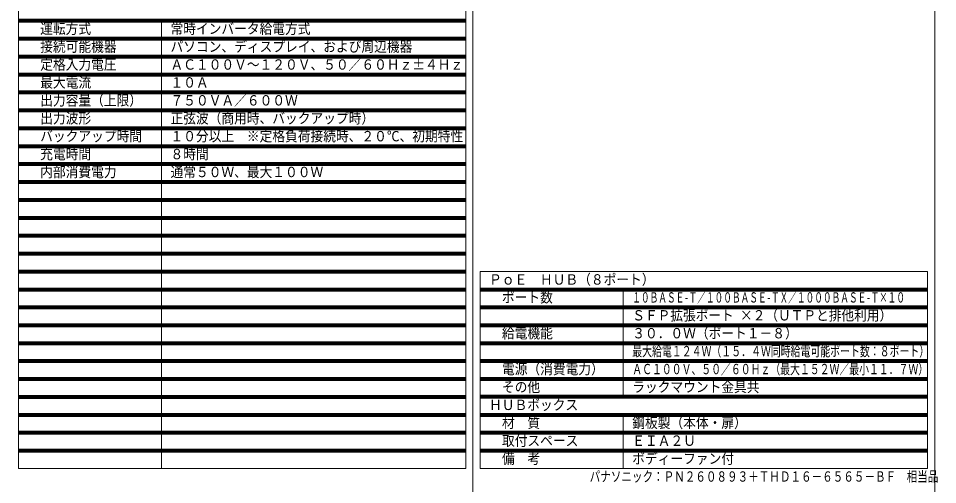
# Model space of a CAD drawing. Units: millimetres, scale not verified. Extents: x -900 to 900, y -280 to 280.
# Drawn here: x 373 to 629.8, y 2 to 132.2 of the extents above; entities that cross this region are included whole.
import ezdxf
from ezdxf.enums import TextEntityAlignment as Align

# ---------------------------------------------------------------- set-up
doc = ezdxf.new("R2010")
doc.units = ezdxf.units.MM
doc.header["$LTSCALE"] = 1.6
for name, color, linetype, lineweight in [('0-1_F-F_', 2, 'Continuous', 80), ('0-2_Defpoints', 1, 'Continuous', 80), ('0-3_WAKU-M', 7, 'Continuous', 20)]:
    doc.layers.add(name, color=color, linetype=linetype, lineweight=lineweight)
doc.layers.add('0-7_waku', color=1, linetype='Continuous')
doc.styles.add('ＭＳ ゴシック', font='')
doc.styles.get('ＭＳ ゴシック').set_extended_font_data('MS Gothic')

# ---------------------------------------------------------------- blocks, each defined once
blk = doc.blocks.new('U22')
at = {"layer": '0-2_Defpoints', "color": 4, "lineweight": 9}
for q in [(625, 900), (0, 0)]:
    blk.add_line((625, 0), q, dxfattribs=at)
at = {"layer": '0-2_Defpoints'}
for p, q in [((0, 875), (625, 875)), ((0, 850), (625, 850)), ((0, 825), (625, 825)), ((0, 800), (625, 800)), ((0, 775), (625, 775)), ((0, 750), (625, 750)), ((0, 725), (625, 725)), ((0, 700), (625, 700)), ((0, 675), (625, 675)), ((0, 650), (625, 650)), ((0, 625), (625, 625)), ((0, 600), (625, 600)), ((0, 575), (625, 575)), ((0, 550), (625, 550)), ((0, 525), (625, 525)), ((0, 500), (625, 500)), ((0, 475), (625, 475)), ((0, 450), (625, 450)), ((0, 425), (625, 425)), ((0, 400), (625, 400)), ((0, 375), (625, 375)), ((0, 350), (625, 350)), ((0, 325), (625, 325)), ((0, 300), (625, 300)), ((0, 275), (625, 275)), ((0, 250), (625, 250)), ((0, 225), (625, 225)), ((0, 200), (625, 200)), ((0, 175), (625, 175)), ((0, 150), (625, 150)), ((0, 125), (625, 125)), ((0, 100), (625, 100)), ((0, 75), (625, 75)), ((0, 50), (625, 50)), ((0, 25), (625, 25))]:
    blk.add_line(p, q, dxfattribs=at)
at = {"layer": '0-2_Defpoints', "color": 4, "lineweight": 9}
blk.add_lwpolyline([(625, 900), (0, 900), (0, 0)], dxfattribs=at)

msp = doc.modelspace()

# ---------------------------------------------------------------- linework, layer by layer
at = {"layer": '0-2_Defpoints', "color": 4, "lineweight": 9}
for p, q in [((413, 131.529), (413, 6.529)), ((502, 61.529), (502, 6.529)), ((502, 61.529), (627, 61.529)), ((627, 6.529), (627, 61.529)), ((542, 56.529), (542, 26.529)), ((542, 6.529), (542, 21.529)), ((502, 6.529), (627, 6.529))]:
    msp.add_line(p, q, dxfattribs=at)
at = {"layer": '0-2_Defpoints'}
for p, q in [((502, 56.529), (627, 56.529)), ((502, 51.529), (627, 51.529)), ((502, 46.529), (627, 46.529)), ((502, 41.529), (627, 41.529)), ((502, 36.529), (627, 36.529)), ((502, 31.529), (627, 31.529)), ((627, 26.529), (502, 26.529)), ((502, 21.529), (627, 21.529)), ((502, 16.529), (627, 16.529)), ((502, 11.529), (627, 11.529))]:
    msp.add_line(p, q, dxfattribs=at)
at = {"layer": '0-3_WAKU-M'}
for p, q in [((500, 241.529), (500, -238.471)), ((629, 241.529), (629, -238.471))]:
    msp.add_line(p, q, dxfattribs=at)

# ---------------------------------------------------------------- block references
at = {"layer": '0-2_Defpoints', "xscale": 0.2, "yscale": 0.2}
msp.add_blockref('U22', (373, 6.529), dxfattribs=at)

# ---------------------------------------------------------------- texts
at = {"layer": '0-1_F-F_', "style": 'ＭＳ ゴシック'}
for s, height, width, p in [('運転方式', 2.896, 0.9, (379.1, 126.974)), ('常時インバータ給電方式', 2.896, 0.9, (415.5, 126.974)), ('接続可能機器', 2.896, 0.9, (379.1, 121.974)), ('パソコン、ディスプレイ、および周辺機器', 2.896, 0.9, (415.5, 121.974)), ('定格入力電圧', 2.896, 0.9, (379.1, 116.974)), ('ＡＣ１００Ｖ～１２０Ｖ、５０／６０Ｈｚ±４Ｈｚ', 2.896, 0.9, (415.5, 116.974)), ('最大電流', 2.896, 0.9, (379.1, 111.974)), ('１０Ａ', 2.896, 0.9, (415.5, 111.974)), ('出力容量（上限）', 2.896, 0.9, (379.1, 106.974)), ('７５０ＶＡ／６００Ｗ', 2.896, 0.9, (415.5, 106.974)), ('出力波形', 2.896, 0.9, (379.1, 101.974)), ('正弦波（商用時、バックアップ時）', 2.896, 0.9, (415.5, 101.974)), ('バックアップ時間', 2.896, 0.9, (379.1, 96.974)), ('１０分以上\u3000※定格負荷接続時、２０℃、初期特性', 2.896, 0.9, (415.5, 96.974)), ('充電時間', 2.896, 0.9, (379.1, 91.974)), ('８時間', 2.896, 0.9, (415.5, 91.974)), ('内部消費電力', 2.896, 0.9, (379.1, 86.974)), ('通常５０Ｗ、最大１００Ｗ', 2.896, 0.9, (415.5, 86.974)), ('ＰｏＥ\u3000ＨＵＢ（８ポート）', 2.896, 0.9, (504.5, 56.974)), ('ポート数', 2.896, 0.9, (508.1, 51.974)), ('１０ＢＡＳＥ-Ｔ／１００ＢＡＳＥ-ＴＸ／１０００ＢＡＳＥ-Ｔ×１０', 2.886, 0.6, (544.5, 51.974)), ('ＳＦＰ拡張ポート ×２（ＵＴＰと排他利用）  ', 2.886, 0.9, (544.5, 46.974)), ('給電機能', 2.896, 0.9, (508.1, 41.974)), ('３０．０Ｗ（ポート１－８）', 2.896, 0.9, (544.5, 41.974)), ('最大給電１２４Ｗ（１５．４Ｗ同時給電可能ポート数：８ポート） ', 2.896, 0.7, (544.5, 36.974)), ('電源（消費電力）', 2.896, 0.9, (508.1, 31.974)), ('ＡＣ１００Ｖ、５０／６０Ｈｚ（最大１５２Ｗ／最小１１．７Ｗ） ', 2.886, 0.7, (544.5, 31.974)), ('その他', 2.896, 0.9, (508.1, 26.974)), ('ラックマウント金具共', 2.896, 0.9, (544.5, 26.974)), ('ＨＵＢボックス', 2.896, 0.9, (504.5, 21.974)), ('材\u3000質', 2.896, 0.9, (508.1, 16.974)), ('鋼板製（本体・扉）', 2.896, 0.9, (544.5, 16.974)), ('取付スペース', 2.896, 0.9, (508.1, 11.974)), ('ＥＩＡ２Ｕ', 2.896, 0.9, (544.5, 11.974)), ('備\u3000考', 2.896, 0.9, (508.1, 6.974)), ('ボディーファン付', 2.896, 0.9, (544.5, 6.974))]:
    msp.add_text(s, height=height, dxfattribs=dict(at, width=width)).set_placement(p, align=Align.BOTTOM_LEFT)
at = {"layer": '0-7_waku', "style": 'ＭＳ ゴシック', "width": 0.75}
msp.add_text('パナソニック：ＰＮ２６０８９３＋ＴＨＤ１６－６５６５－ＢＦ\u3000相当品', height=2.886, dxfattribs=at).set_placement((532.6, 1.974), align=Align.BOTTOM_LEFT)

doc.saveas('drawing.dxf')
